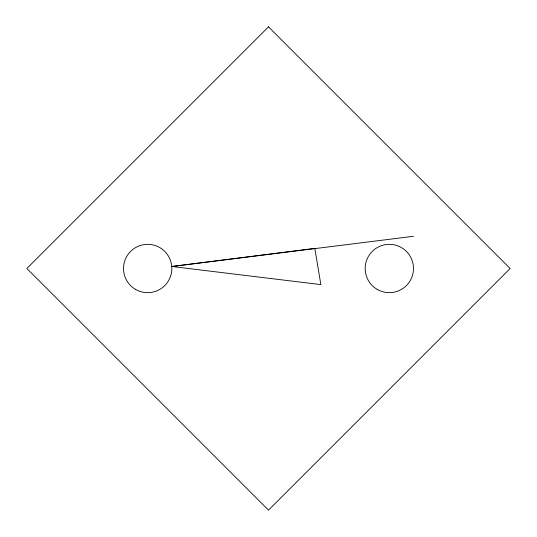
<?xml version="1.0" encoding="UTF-8"?>
<svg xmlns="http://www.w3.org/2000/svg" width="537" height="537" viewBox="0 0 537 537"><rect width="100%" height="100%" fill="white"/><g stroke="black" fill="none" stroke-linecap="round" stroke-linejoin="round"><path stroke-width="0.81" d="M171.84 266.486L314.816 248.363L320.858 284.61L171.84 266.486L413.49 236.28M268.5 26.85L26.85 268.5L268.5 510.15L510.15 268.5L268.5 26.85M377.243 289.423A24.165 24.165 0 0 0 413.49 268.5A24.165 24.165 0 0 0 377.243 247.577A24.165 24.165 0 0 0 377.243 289.423M135.593 289.43A24.165 24.165 0 0 0 171.84 268.5A24.165 24.165 0 0 0 135.593 247.57A24.165 24.165 0 0 0 135.593 289.43"/></g></svg>
